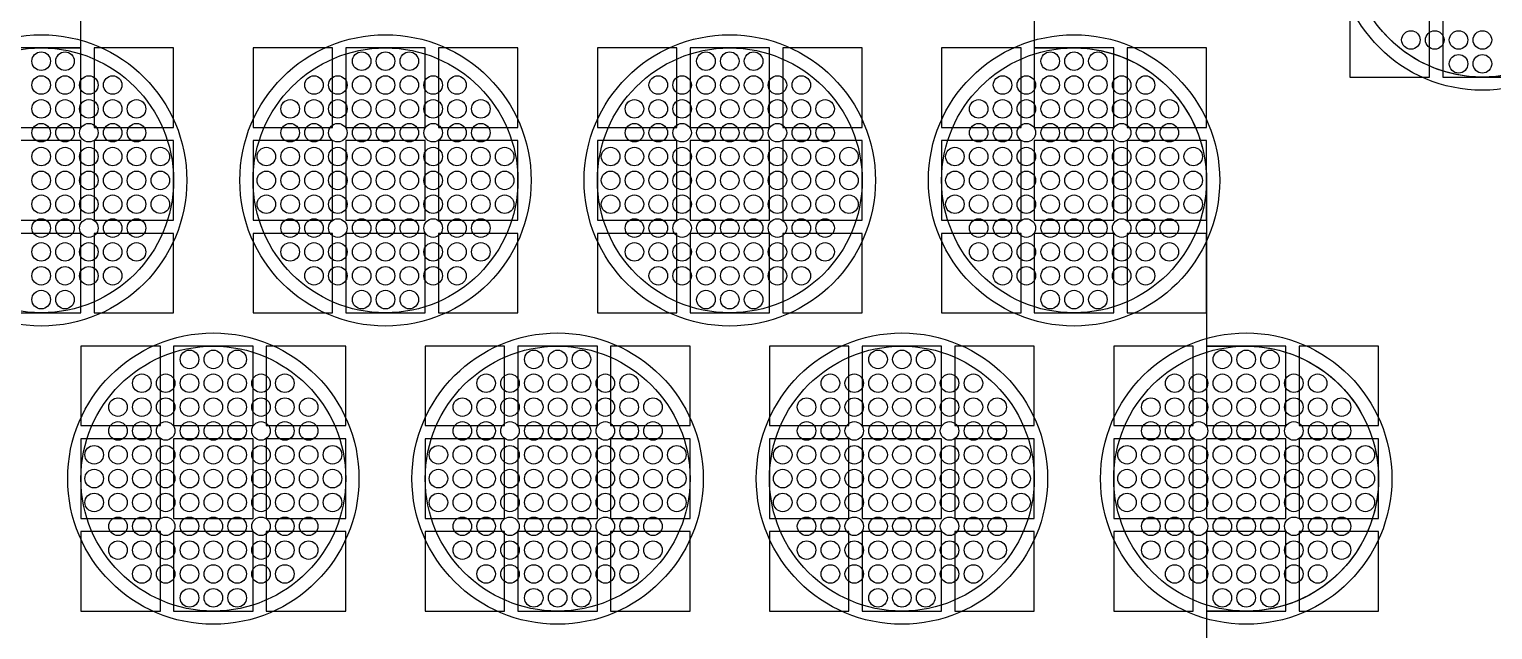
# Model space of a CAD drawing. Extents: x -49 to 54, y -38 to 38.
# Drawn here: x -21.04 to -15.52, y 19.85 to 22.12 of the extents above; entities that cross this region are included whole.
import ezdxf

# ---------------------------------------------------------------- set-up
doc = ezdxf.new("R2010")
doc.units = 0
for name, color, linetype in [('BACK_LAYER', 5, 'CONTINUOUS'), ('COND_LAYER_LOWER_ELECTRODE', 6, 'CONTINUOUS'), ('CONDUCTIVE_LAYER_BACK_LAYER', 2, 'CONTINUOUS'), ('EMITTER', 3, 'CONTINUOUS'), ('LOWER_ELECTRODE', 1, 'CONTINUOUS')]:
    doc.layers.add(name, color=color, linetype=linetype)

msp = doc.modelspace()

# ---------------------------------------------------------------- linework, layer by layer
at = {"layer": 'BACK_LAYER'}
for points in [[(-16.0546, 21.9381), (-15.7546, 21.9381), (-15.7546, 22.2381), (-16.0546, 22.2381)], [(-15.7046, 21.9381), (-15.4046, 21.9381), (-15.4046, 22.2381), (-15.7046, 22.2381)], [(-21.1465, 21.7479), (-20.8465, 21.7479), (-20.8465, 22.0479), (-21.1465, 22.0479)], [(-20.7965, 21.7479), (-20.4965, 21.7479), (-20.4965, 22.0479), (-20.7965, 22.0479)], [(-20.1965, 21.7479), (-19.8965, 21.7479), (-19.8965, 22.0479), (-20.1965, 22.0479)], [(-19.8465, 21.7479), (-19.5465, 21.7479), (-19.5465, 22.0479), (-19.8465, 22.0479)], [(-19.4965, 21.7479), (-19.1965, 21.7479), (-19.1965, 22.0479), (-19.4965, 22.0479)], [(-18.8965, 21.7479), (-18.5965, 21.7479), (-18.5965, 22.0479), (-18.8965, 22.0479)], [(-18.5465, 21.7479), (-18.2465, 21.7479), (-18.2465, 22.0479), (-18.5465, 22.0479)], [(-18.1965, 21.7479), (-17.8965, 21.7479), (-17.8965, 22.0479), (-18.1965, 22.0479)], [(-17.5965, 21.7479), (-17.2965, 21.7479), (-17.2965, 22.0479), (-17.5965, 22.0479)], [(-17.2465, 21.7479), (-16.9465, 21.7479), (-16.9465, 22.0479), (-17.2465, 22.0479)], [(-16.8965, 21.7479), (-16.5965, 21.7479), (-16.5965, 22.0479), (-16.8965, 22.0479)], [(-21.1465, 21.3979), (-20.8465, 21.3979), (-20.8465, 21.6979), (-21.1465, 21.6979)], [(-20.7965, 21.3979), (-20.4965, 21.3979), (-20.4965, 21.6979), (-20.7965, 21.6979)], [(-20.1965, 21.3979), (-19.8965, 21.3979), (-19.8965, 21.6979), (-20.1965, 21.6979)], [(-19.8465, 21.3979), (-19.5465, 21.3979), (-19.5465, 21.6979), (-19.8465, 21.6979)], [(-19.4965, 21.3979), (-19.1965, 21.3979), (-19.1965, 21.6979), (-19.4965, 21.6979)], [(-18.8965, 21.3979), (-18.5965, 21.3979), (-18.5965, 21.6979), (-18.8965, 21.6979)], [(-18.5465, 21.3979), (-18.2465, 21.3979), (-18.2465, 21.6979), (-18.5465, 21.6979)], [(-18.1965, 21.3979), (-17.8965, 21.3979), (-17.8965, 21.6979), (-18.1965, 21.6979)], [(-17.5965, 21.3979), (-17.2965, 21.3979), (-17.2965, 21.6979), (-17.5965, 21.6979)], [(-17.2465, 21.3979), (-16.9465, 21.3979), (-16.9465, 21.6979), (-17.2465, 21.6979)], [(-16.8965, 21.3979), (-16.5965, 21.3979), (-16.5965, 21.6979), (-16.8965, 21.6979)], [(-21.1465, 21.0479), (-20.8465, 21.0479), (-20.8465, 21.3479), (-21.1465, 21.3479)], [(-20.7965, 21.0479), (-20.4965, 21.0479), (-20.4965, 21.3479), (-20.7965, 21.3479)], [(-20.1965, 21.0479), (-19.8965, 21.0479), (-19.8965, 21.3479), (-20.1965, 21.3479)], [(-19.8465, 21.0479), (-19.5465, 21.0479), (-19.5465, 21.3479), (-19.8465, 21.3479)], [(-19.4965, 21.0479), (-19.1965, 21.0479), (-19.1965, 21.3479), (-19.4965, 21.3479)], [(-18.8965, 21.0479), (-18.5965, 21.0479), (-18.5965, 21.3479), (-18.8965, 21.3479)], [(-18.5465, 21.0479), (-18.2465, 21.0479), (-18.2465, 21.3479), (-18.5465, 21.3479)], [(-18.1965, 21.0479), (-17.8965, 21.0479), (-17.8965, 21.3479), (-18.1965, 21.3479)], [(-17.5965, 21.0479), (-17.2965, 21.0479), (-17.2965, 21.3479), (-17.5965, 21.3479)], [(-17.2465, 21.0479), (-16.9465, 21.0479), (-16.9465, 21.3479), (-17.2465, 21.3479)], [(-16.8965, 21.0479), (-16.5965, 21.0479), (-16.5965, 21.3479), (-16.8965, 21.3479)], [(-20.8465, 20.6221), (-20.5465, 20.6221), (-20.5465, 20.9221), (-20.8465, 20.9221)], [(-20.4965, 20.6221), (-20.1965, 20.6221), (-20.1965, 20.9221), (-20.4965, 20.9221)], [(-20.1465, 20.6221), (-19.8465, 20.6221), (-19.8465, 20.9221), (-20.1465, 20.9221)], [(-19.5465, 20.6221), (-19.2465, 20.6221), (-19.2465, 20.9221), (-19.5465, 20.9221)], [(-19.1965, 20.6221), (-18.8965, 20.6221), (-18.8965, 20.9221), (-19.1965, 20.9221)], [(-18.8465, 20.6221), (-18.5465, 20.6221), (-18.5465, 20.9221), (-18.8465, 20.9221)], [(-18.2465, 20.6221), (-17.9465, 20.6221), (-17.9465, 20.9221), (-18.2465, 20.9221)], [(-17.8965, 20.6221), (-17.5965, 20.6221), (-17.5965, 20.9221), (-17.8965, 20.9221)], [(-17.5465, 20.6221), (-17.2465, 20.6221), (-17.2465, 20.9221), (-17.5465, 20.9221)], [(-16.9465, 20.6221), (-16.6465, 20.6221), (-16.6465, 20.9221), (-16.9465, 20.9221)], [(-16.5965, 20.6221), (-16.2965, 20.6221), (-16.2965, 20.9221), (-16.5965, 20.9221)], [(-16.2465, 20.6221), (-15.9465, 20.6221), (-15.9465, 20.9221), (-16.2465, 20.9221)], [(-20.8465, 20.2721), (-20.5465, 20.2721), (-20.5465, 20.5721), (-20.8465, 20.5721)], [(-20.4965, 20.2721), (-20.1965, 20.2721), (-20.1965, 20.5721), (-20.4965, 20.5721)], [(-20.1465, 20.2721), (-19.8465, 20.2721), (-19.8465, 20.5721), (-20.1465, 20.5721)], [(-19.5465, 20.2721), (-19.2465, 20.2721), (-19.2465, 20.5721), (-19.5465, 20.5721)], [(-19.1965, 20.2721), (-18.8965, 20.2721), (-18.8965, 20.5721), (-19.1965, 20.5721)], [(-18.8465, 20.2721), (-18.5465, 20.2721), (-18.5465, 20.5721), (-18.8465, 20.5721)], [(-18.2465, 20.2721), (-17.9465, 20.2721), (-17.9465, 20.5721), (-18.2465, 20.5721)], [(-17.8965, 20.2721), (-17.5965, 20.2721), (-17.5965, 20.5721), (-17.8965, 20.5721)], [(-17.5465, 20.2721), (-17.2465, 20.2721), (-17.2465, 20.5721), (-17.5465, 20.5721)], [(-16.9465, 20.2721), (-16.6465, 20.2721), (-16.6465, 20.5721), (-16.9465, 20.5721)], [(-16.5965, 20.2721), (-16.2965, 20.2721), (-16.2965, 20.5721), (-16.5965, 20.5721)], [(-16.2465, 20.2721), (-15.9465, 20.2721), (-15.9465, 20.5721), (-16.2465, 20.5721)], [(-20.8465, 19.9221), (-20.5465, 19.9221), (-20.5465, 20.2221), (-20.8465, 20.2221)], [(-20.4965, 19.9221), (-20.1965, 19.9221), (-20.1965, 20.2221), (-20.4965, 20.2221)], [(-20.1465, 19.9221), (-19.8465, 19.9221), (-19.8465, 20.2221), (-20.1465, 20.2221)], [(-19.5465, 19.9221), (-19.2465, 19.9221), (-19.2465, 20.2221), (-19.5465, 20.2221)], [(-19.1965, 19.9221), (-18.8965, 19.9221), (-18.8965, 20.2221), (-19.1965, 20.2221)], [(-18.8465, 19.9221), (-18.5465, 19.9221), (-18.5465, 20.2221), (-18.8465, 20.2221)], [(-18.2465, 19.9221), (-17.9465, 19.9221), (-17.9465, 20.2221), (-18.2465, 20.2221)], [(-17.8965, 19.9221), (-17.5965, 19.9221), (-17.5965, 20.2221), (-17.8965, 20.2221)], [(-17.5465, 19.9221), (-17.2465, 19.9221), (-17.2465, 20.2221), (-17.5465, 20.2221)], [(-16.9465, 19.9221), (-16.6465, 19.9221), (-16.6465, 20.2221), (-16.9465, 20.2221)], [(-16.5965, 19.9221), (-16.2965, 19.9221), (-16.2965, 20.2221), (-16.5965, 20.2221)], [(-16.2465, 19.9221), (-15.9465, 19.9221), (-15.9465, 20.2221), (-16.2465, 20.2221)]]:
    msp.add_lwpolyline(points, close=True, dxfattribs=at)
at = {"layer": 'COND_LAYER_LOWER_ELECTRODE'}
for centre in [(-15.5546, 22.4381), (-20.9965, 21.5479), (-19.6965, 21.5479), (-18.3965, 21.5479), (-17.0965, 21.5479), (-20.3465, 20.4221), (-19.0465, 20.4221), (-17.7465, 20.4221), (-16.4465, 20.4221)]:
    msp.add_circle(centre, 0.55, dxfattribs=at)
at = {"layer": 'CONDUCTIVE_LAYER_BACK_LAYER'}
for points in [[(-21.0461, 22.0454), (-21.0263, 22.047), (-21.0064, 22.0478), (-20.8465, 22.0478), (-20.8465, 22.6737)], [(-17.2465, 22.6737), (-17.2465, 22.0478), (-17.0866, 22.0478), (-17.0667, 22.047), (-17.0469, 22.0454), (-17.0271, 22.0431), (-17.0075, 22.0399), (-16.988, 22.036), (-16.9687, 22.0313), (-16.9496, 22.0258), (-16.9307, 22.0196), (-16.9121, 22.0127), (-16.8937, 22.005), (-16.8757, 21.9965), (-16.8581, 21.9874), (-16.8408, 21.9776), (-16.8239, 21.9671), (-16.8075, 21.9559), (-16.7915, 21.9441), (-16.776, 21.9316), (-16.761, 21.9186), (-16.7465, 21.905), (-16.7326, 21.8908), (-16.7192, 21.876), (-16.7065, 21.8608), (-16.6943, 21.845), (-16.6829, 21.8288), (-16.672, 21.8121), (-16.6618, 21.795), (-16.6524, 21.7776), (-16.6436, 21.7597), (-16.6355, 21.7415), (-16.6282, 21.7231), (-16.6216, 21.7043), (-16.6158, 21.6853), (-16.6107, 21.6661), (-16.6064, 21.6467), (-16.6028, 21.6271), (-16.6001, 21.6074), (-16.5981, 21.5876), (-16.5969, 21.5678), (-16.5965, 21.5479), (-16.5965, 20.922), (-16.4366, 20.922), (-16.4167, 20.9212), (-16.3969, 20.9196), (-16.3771, 20.9172), (-16.3575, 20.9141), (-16.338, 20.9102), (-16.3187, 20.9055), (-16.2996, 20.9), (-16.2807, 20.8938), (-16.2621, 20.8868), (-16.2437, 20.8791), (-16.2257, 20.8707), (-16.2081, 20.8616), (-16.1908, 20.8517), (-16.1739, 20.8412), (-16.1575, 20.8301), (-16.1415, 20.8183), (-16.126, 20.8058), (-16.111, 20.7928), (-16.0965, 20.7791), (-16.0826, 20.7649), (-16.0692, 20.7502), (-16.0565, 20.7349), (-16.0443, 20.7192), (-16.0329, 20.703), (-16.022, 20.6863), (-16.0118, 20.6692), (-16.0024, 20.6517), (-15.9936, 20.6339), (-15.9855, 20.6157), (-15.9782, 20.5972), (-15.9716, 20.5785), (-15.9658, 20.5595), (-15.9607, 20.5403), (-15.9564, 20.5208), (-15.9528, 20.5013), (-15.9501, 20.4816), (-15.9481, 20.4618), (-15.9469, 20.442), (-15.9465, 20.4221), (-15.9469, 20.4022), (-15.9481, 20.3824), (-15.9501, 20.3626), (-15.9528, 20.3429), (-15.9564, 20.3233), (-15.9607, 20.3039), (-15.9658, 20.2847), (-15.9716, 20.2657), (-15.9782, 20.2469), (-15.9855, 20.2284), (-15.9936, 20.2103), (-16.0024, 20.1924), (-16.0118, 20.175), (-16.022, 20.1579), (-16.0329, 20.1412), (-16.0443, 20.125), (-16.0565, 20.1092), (-16.0692, 20.094), (-16.0826, 20.0792), (-16.0965, 20.065), (-16.111, 20.0514), (-16.126, 20.0383), (-16.1415, 20.0259), (-16.1575, 20.0141), (-16.1739, 20.0029), (-16.1908, 19.9924), (-16.2081, 19.9826), (-16.2257, 19.9735), (-16.2437, 19.965), (-16.2621, 19.9573), (-16.2807, 19.9504), (-16.2996, 19.9442), (-16.3187, 19.9387), (-16.338, 19.934), (-16.3575, 19.9301), (-16.3771, 19.9269), (-16.3969, 19.9245), (-16.4167, 19.923), (-16.4366, 19.9222), (-16.5965, 19.9222), (-16.5965, 19.2962)], [(-15.4046, 21.9382), (-15.5646, 21.9382), (-15.5845, 21.939), (-15.6043, 21.9406), (-15.624, 21.9429), (-15.6436, 21.9461), (-15.6631, 21.95), (-15.6825, 21.9547), (-15.7016, 21.9602), (-15.7205, 21.9664), (-15.7391, 21.9734), (-15.7574, 21.9811), (-15.7754, 21.9895), (-15.7931, 21.9986), (-15.8104, 22.0084), (-15.8272, 22.019), (-15.8437, 22.0301), (-15.8597, 22.0419), (-15.8752, 22.0544), (-15.8902, 22.0674), (-15.9047, 22.0811), (-15.9186, 22.0953), (-15.9319, 22.11), (-15.9447, 22.1253)]]:
    msp.add_lwpolyline(points, dxfattribs=at)
at = {"layer": 'EMITTER'}
for centre in [(-15.5546, 22.4381), (-20.9965, 21.5479), (-19.6965, 21.5479), (-18.3965, 21.5479), (-17.0965, 21.5479), (-20.3465, 20.4221), (-19.0465, 20.4221), (-17.7465, 20.4221), (-16.4465, 20.4221)]:
    msp.add_circle(centre, 0.5, dxfattribs=at)
at = {"layer": 'LOWER_ELECTRODE'}
for centre in [(-15.8246, 22.0781), (-15.7346, 22.0781), (-15.6446, 22.0781), (-15.5546, 22.0781), (-20.9965, 21.9979), (-20.9065, 21.9979), (-19.7865, 21.9979), (-19.6965, 21.9979), (-19.6065, 21.9979), (-18.4865, 21.9979), (-18.3965, 21.9979), (-18.3065, 21.9979), (-17.1865, 21.9979), (-17.0965, 21.9979), (-17.0065, 21.9979), (-15.6446, 21.9881), (-15.5546, 21.9881), (-20.9965, 21.9079), (-20.9065, 21.9079), (-20.8165, 21.9079), (-20.7265, 21.9079), (-19.9665, 21.9079), (-19.8765, 21.9079), (-19.7865, 21.9079), (-19.6965, 21.9079), (-19.6065, 21.9079), (-19.5165, 21.9079), (-19.4265, 21.9079), (-18.6665, 21.9079), (-18.5765, 21.9079), (-18.4865, 21.9079), (-18.3965, 21.9079), (-18.3065, 21.9079), (-18.2165, 21.9079), (-18.1265, 21.9079), (-17.3665, 21.9079), (-17.2765, 21.9079), (-17.1865, 21.9079), (-17.0965, 21.9079), (-17.0065, 21.9079), (-16.9165, 21.9079), (-16.8265, 21.9079), (-20.9965, 21.8179), (-20.9065, 21.8179), (-20.8165, 21.8179), (-20.7265, 21.8179), (-20.6365, 21.8179), (-20.0565, 21.8179), (-19.9665, 21.8179), (-19.8765, 21.8179), (-19.7865, 21.8179), (-19.6965, 21.8179), (-19.6065, 21.8179), (-19.5165, 21.8179), (-19.4265, 21.8179), (-19.3365, 21.8179), (-18.7565, 21.8179), (-18.6665, 21.8179), (-18.5765, 21.8179), (-18.4865, 21.8179), (-18.3965, 21.8179), (-18.3065, 21.8179), (-18.2165, 21.8179), (-18.1265, 21.8179), (-18.0365, 21.8179), (-17.4565, 21.8179), (-17.3665, 21.8179), (-17.2765, 21.8179), (-17.1865, 21.8179), (-17.0965, 21.8179), (-17.0065, 21.8179), (-16.9165, 21.8179), (-16.8265, 21.8179), (-16.7365, 21.8179), (-20.9965, 21.7279), (-20.9065, 21.7279), (-20.8165, 21.7279), (-20.7265, 21.7279), (-20.6365, 21.7279), (-20.0565, 21.7279), (-19.9665, 21.7279), (-19.8765, 21.7279), (-19.7865, 21.7279), (-19.6965, 21.7279), (-19.6065, 21.7279), (-19.5165, 21.7279), (-19.4265, 21.7279), (-19.3365, 21.7279), (-18.7565, 21.7279), (-18.6665, 21.7279), (-18.5765, 21.7279), (-18.4865, 21.7279), (-18.3965, 21.7279), (-18.3065, 21.7279), (-18.2165, 21.7279), (-18.1265, 21.7279), (-18.0365, 21.7279), (-17.4565, 21.7279), (-17.3665, 21.7279), (-17.2765, 21.7279), (-17.1865, 21.7279), (-17.0965, 21.7279), (-17.0065, 21.7279), (-16.9165, 21.7279), (-16.8265, 21.7279), (-16.7365, 21.7279), (-20.9965, 21.6379), (-20.9065, 21.6379), (-20.8165, 21.6379), (-20.7265, 21.6379), (-20.6365, 21.6379), (-20.5465, 21.6379), (-20.1465, 21.6379), (-20.0565, 21.6379), (-19.9665, 21.6379), (-19.8765, 21.6379), (-19.7865, 21.6379), (-19.6965, 21.6379), (-19.6065, 21.6379), (-19.5165, 21.6379), (-19.4265, 21.6379), (-19.3365, 21.6379), (-19.2465, 21.6379), (-18.8465, 21.6379), (-18.7565, 21.6379), (-18.6665, 21.6379), (-18.5765, 21.6379), (-18.4865, 21.6379), (-18.3965, 21.6379), (-18.3065, 21.6379), (-18.2165, 21.6379), (-18.1265, 21.6379), (-18.0365, 21.6379), (-17.9465, 21.6379), (-17.5465, 21.6379), (-17.4565, 21.6379), (-17.3665, 21.6379), (-17.2765, 21.6379), (-17.1865, 21.6379), (-17.0965, 21.6379), (-17.0065, 21.6379), (-16.9165, 21.6379), (-16.8265, 21.6379), (-16.7365, 21.6379), (-16.6465, 21.6379), (-20.9965, 21.5479), (-20.9065, 21.5479), (-20.8165, 21.5479), (-20.7265, 21.5479), (-20.6365, 21.5479), (-20.5465, 21.5479), (-20.1465, 21.5479), (-20.0565, 21.5479), (-19.9665, 21.5479), (-19.8765, 21.5479), (-19.7865, 21.5479), (-19.6965, 21.5479), (-19.6065, 21.5479), (-19.5165, 21.5479), (-19.4265, 21.5479), (-19.3365, 21.5479), (-19.2465, 21.5479), (-18.8465, 21.5479), (-18.7565, 21.5479), (-18.6665, 21.5479), (-18.5765, 21.5479), (-18.4865, 21.5479), (-18.3965, 21.5479), (-18.3065, 21.5479), (-18.2165, 21.5479), (-18.1265, 21.5479), (-18.0365, 21.5479), (-17.9465, 21.5479), (-17.5465, 21.5479), (-17.4565, 21.5479), (-17.3665, 21.5479), (-17.2765, 21.5479), (-17.1865, 21.5479), (-17.0965, 21.5479), (-17.0065, 21.5479), (-16.9165, 21.5479), (-16.8265, 21.5479), (-16.7365, 21.5479), (-16.6465, 21.5479), (-20.9965, 21.4579), (-20.9065, 21.4579), (-20.8165, 21.4579), (-20.7265, 21.4579), (-20.6365, 21.4579), (-20.5465, 21.4579), (-20.1465, 21.4579), (-20.0565, 21.4579), (-19.9665, 21.4579), (-19.8765, 21.4579), (-19.7865, 21.4579), (-19.6965, 21.4579), (-19.6065, 21.4579), (-19.5165, 21.4579), (-19.4265, 21.4579), (-19.3365, 21.4579), (-19.2465, 21.4579), (-18.8465, 21.4579), (-18.7565, 21.4579), (-18.6665, 21.4579), (-18.5765, 21.4579), (-18.4865, 21.4579), (-18.3965, 21.4579), (-18.3065, 21.4579), (-18.2165, 21.4579), (-18.1265, 21.4579), (-18.0365, 21.4579), (-17.9465, 21.4579), (-17.5465, 21.4579), (-17.4565, 21.4579), (-17.3665, 21.4579), (-17.2765, 21.4579), (-17.1865, 21.4579), (-17.0965, 21.4579), (-17.0065, 21.4579), (-16.9165, 21.4579), (-16.8265, 21.4579), (-16.7365, 21.4579), (-16.6465, 21.4579), (-20.9965, 21.3679), (-20.9065, 21.3679), (-20.8165, 21.3679), (-20.7265, 21.3679), (-20.6365, 21.3679), (-20.0565, 21.3679), (-19.9665, 21.3679), (-19.8765, 21.3679), (-19.7865, 21.3679), (-19.6965, 21.3679), (-19.6065, 21.3679), (-19.5165, 21.3679), (-19.4265, 21.3679), (-19.3365, 21.3679), (-18.7565, 21.3679), (-18.6665, 21.3679), (-18.5765, 21.3679), (-18.4865, 21.3679), (-18.3965, 21.3679), (-18.3065, 21.3679), (-18.2165, 21.3679), (-18.1265, 21.3679), (-18.0365, 21.3679), (-17.4565, 21.3679), (-17.3665, 21.3679), (-17.2765, 21.3679), (-17.1865, 21.3679), (-17.0965, 21.3679), (-17.0065, 21.3679), (-16.9165, 21.3679), (-16.8265, 21.3679), (-16.7365, 21.3679), (-20.9965, 21.2779), (-20.9065, 21.2779), (-20.8165, 21.2779), (-20.7265, 21.2779), (-20.6365, 21.2779), (-20.0565, 21.2779), (-19.9665, 21.2779), (-19.8765, 21.2779), (-19.7865, 21.2779), (-19.6965, 21.2779), (-19.6065, 21.2779), (-19.5165, 21.2779), (-19.4265, 21.2779), (-19.3365, 21.2779), (-18.7565, 21.2779), (-18.6665, 21.2779), (-18.5765, 21.2779), (-18.4865, 21.2779), (-18.3965, 21.2779), (-18.3065, 21.2779), (-18.2165, 21.2779), (-18.1265, 21.2779), (-18.0365, 21.2779), (-17.4565, 21.2779), (-17.3665, 21.2779), (-17.2765, 21.2779), (-17.1865, 21.2779), (-17.0965, 21.2779), (-17.0065, 21.2779), (-16.9165, 21.2779), (-16.8265, 21.2779), (-16.7365, 21.2779), (-20.9965, 21.1879), (-20.9065, 21.1879), (-20.8165, 21.1879), (-20.7265, 21.1879), (-19.9665, 21.1879), (-19.8765, 21.1879), (-19.7865, 21.1879), (-19.6965, 21.1879), (-19.6065, 21.1879), (-19.5165, 21.1879), (-19.4265, 21.1879), (-18.6665, 21.1879), (-18.5765, 21.1879), (-18.4865, 21.1879), (-18.3965, 21.1879), (-18.3065, 21.1879), (-18.2165, 21.1879), (-18.1265, 21.1879), (-17.3665, 21.1879), (-17.2765, 21.1879), (-17.1865, 21.1879), (-17.0965, 21.1879), (-17.0065, 21.1879), (-16.9165, 21.1879), (-16.8265, 21.1879), (-20.9965, 21.0979), (-20.9065, 21.0979), (-19.7865, 21.0979), (-19.6965, 21.0979), (-19.6065, 21.0979), (-18.4865, 21.0979), (-18.3965, 21.0979), (-18.3065, 21.0979), (-17.1865, 21.0979), (-17.0965, 21.0979), (-17.0065, 21.0979), (-20.4365, 20.8721), (-20.3465, 20.8721), (-20.2565, 20.8721), (-19.1365, 20.8721), (-19.0465, 20.8721), (-18.9565, 20.8721), (-17.8365, 20.8721), (-17.7465, 20.8721), (-17.6565, 20.8721), (-16.5365, 20.8721), (-16.4465, 20.8721), (-16.3565, 20.8721), (-20.6165, 20.7821), (-20.5265, 20.7821), (-20.4365, 20.7821), (-20.3465, 20.7821), (-20.2565, 20.7821), (-20.1665, 20.7821), (-20.0765, 20.7821), (-19.3165, 20.7821), (-19.2265, 20.7821), (-19.1365, 20.7821), (-19.0465, 20.7821), (-18.9565, 20.7821), (-18.8665, 20.7821), (-18.7765, 20.7821), (-18.0165, 20.7821), (-17.9265, 20.7821), (-17.8365, 20.7821), (-17.7465, 20.7821), (-17.6565, 20.7821), (-17.5665, 20.7821), (-17.4765, 20.7821), (-16.7165, 20.7821), (-16.6265, 20.7821), (-16.5365, 20.7821), (-16.4465, 20.7821), (-16.3565, 20.7821), (-16.2665, 20.7821), (-16.1765, 20.7821), (-20.7065, 20.6921), (-20.6165, 20.6921), (-20.5265, 20.6921), (-20.4365, 20.6921), (-20.3465, 20.6921), (-20.2565, 20.6921), (-20.1665, 20.6921), (-20.0765, 20.6921), (-19.9865, 20.6921), (-19.4065, 20.6921), (-19.3165, 20.6921), (-19.2265, 20.6921), (-19.1365, 20.6921), (-19.0465, 20.6921), (-18.9565, 20.6921), (-18.8665, 20.6921), (-18.7765, 20.6921), (-18.6865, 20.6921), (-18.1065, 20.6921), (-18.0165, 20.6921), (-17.9265, 20.6921), (-17.8365, 20.6921), (-17.7465, 20.6921), (-17.6565, 20.6921), (-17.5665, 20.6921), (-17.4765, 20.6921), (-17.3865, 20.6921), (-16.8065, 20.6921), (-16.7165, 20.6921), (-16.6265, 20.6921), (-16.5365, 20.6921), (-16.4465, 20.6921), (-16.3565, 20.6921), (-16.2665, 20.6921), (-16.1765, 20.6921), (-16.0865, 20.6921), (-20.7065, 20.6021), (-20.6165, 20.6021), (-20.5265, 20.6021), (-20.4365, 20.6021), (-20.3465, 20.6021), (-20.2565, 20.6021), (-20.1665, 20.6021), (-20.0765, 20.6021), (-19.9865, 20.6021), (-19.4065, 20.6021), (-19.3165, 20.6021), (-19.2265, 20.6021), (-19.1365, 20.6021), (-19.0465, 20.6021), (-18.9565, 20.6021), (-18.8665, 20.6021), (-18.7765, 20.6021), (-18.6865, 20.6021), (-18.1065, 20.6021), (-18.0165, 20.6021), (-17.9265, 20.6021), (-17.8365, 20.6021), (-17.7465, 20.6021), (-17.6565, 20.6021), (-17.5665, 20.6021), (-17.4765, 20.6021), (-17.3865, 20.6021), (-16.8065, 20.6021), (-16.7165, 20.6021), (-16.6265, 20.6021), (-16.5365, 20.6021), (-16.4465, 20.6021), (-16.3565, 20.6021), (-16.2665, 20.6021), (-16.1765, 20.6021), (-16.0865, 20.6021), (-20.7965, 20.5121), (-20.7065, 20.5121), (-20.6165, 20.5121), (-20.5265, 20.5121), (-20.4365, 20.5121), (-20.3465, 20.5121), (-20.2565, 20.5121), (-20.1665, 20.5121), (-20.0765, 20.5121), (-19.9865, 20.5121), (-19.8965, 20.5121), (-19.4965, 20.5121), (-19.4065, 20.5121), (-19.3165, 20.5121), (-19.2265, 20.5121), (-19.1365, 20.5121), (-19.0465, 20.5121), (-18.9565, 20.5121), (-18.8665, 20.5121), (-18.7765, 20.5121), (-18.6865, 20.5121), (-18.5965, 20.5121), (-18.1965, 20.5121), (-18.1065, 20.5121), (-18.0165, 20.5121), (-17.9265, 20.5121), (-17.8365, 20.5121), (-17.7465, 20.5121), (-17.6565, 20.5121), (-17.5665, 20.5121), (-17.4765, 20.5121), (-17.3865, 20.5121), (-17.2965, 20.5121), (-16.8965, 20.5121), (-16.8065, 20.5121), (-16.7165, 20.5121), (-16.6265, 20.5121), (-16.5365, 20.5121), (-16.4465, 20.5121), (-16.3565, 20.5121), (-16.2665, 20.5121), (-16.1765, 20.5121), (-16.0865, 20.5121), (-15.9965, 20.5121), (-20.7965, 20.4221), (-20.7065, 20.4221), (-20.6165, 20.4221), (-20.5265, 20.4221), (-20.4365, 20.4221), (-20.3465, 20.4221), (-20.2565, 20.4221), (-20.1665, 20.4221), (-20.0765, 20.4221), (-19.9865, 20.4221), (-19.8965, 20.4221), (-19.4965, 20.4221), (-19.4065, 20.4221), (-19.3165, 20.4221), (-19.2265, 20.4221), (-19.1365, 20.4221), (-19.0465, 20.4221), (-18.9565, 20.4221), (-18.8665, 20.4221), (-18.7765, 20.4221), (-18.6865, 20.4221), (-18.5965, 20.4221), (-18.1965, 20.4221), (-18.1065, 20.4221), (-18.0165, 20.4221), (-17.9265, 20.4221), (-17.8365, 20.4221), (-17.7465, 20.4221), (-17.6565, 20.4221), (-17.5665, 20.4221), (-17.4765, 20.4221), (-17.3865, 20.4221), (-17.2965, 20.4221), (-16.8965, 20.4221), (-16.8065, 20.4221), (-16.7165, 20.4221), (-16.6265, 20.4221), (-16.5365, 20.4221), (-16.4465, 20.4221), (-16.3565, 20.4221), (-16.2665, 20.4221), (-16.1765, 20.4221), (-16.0865, 20.4221), (-15.9965, 20.4221), (-20.7965, 20.3321), (-20.7065, 20.3321), (-20.6165, 20.3321), (-20.5265, 20.3321), (-20.4365, 20.3321), (-20.3465, 20.3321), (-20.2565, 20.3321), (-20.1665, 20.3321), (-20.0765, 20.3321), (-19.9865, 20.3321), (-19.8965, 20.3321), (-19.4965, 20.3321), (-19.4065, 20.3321), (-19.3165, 20.3321), (-19.2265, 20.3321), (-19.1365, 20.3321), (-19.0465, 20.3321), (-18.9565, 20.3321), (-18.8665, 20.3321), (-18.7765, 20.3321), (-18.6865, 20.3321), (-18.5965, 20.3321), (-18.1965, 20.3321), (-18.1065, 20.3321), (-18.0165, 20.3321), (-17.9265, 20.3321), (-17.8365, 20.3321), (-17.7465, 20.3321), (-17.6565, 20.3321), (-17.5665, 20.3321), (-17.4765, 20.3321), (-17.3865, 20.3321), (-17.2965, 20.3321), (-16.8965, 20.3321), (-16.8065, 20.3321), (-16.7165, 20.3321), (-16.6265, 20.3321), (-16.5365, 20.3321), (-16.4465, 20.3321), (-16.3565, 20.3321), (-16.2665, 20.3321), (-16.1765, 20.3321), (-16.0865, 20.3321), (-15.9965, 20.3321), (-20.7065, 20.2421), (-20.6165, 20.2421), (-20.5265, 20.2421), (-20.4365, 20.2421), (-20.3465, 20.2421), (-20.2565, 20.2421), (-20.1665, 20.2421), (-20.0765, 20.2421), (-19.9865, 20.2421), (-19.4065, 20.2421), (-19.3165, 20.2421), (-19.2265, 20.2421), (-19.1365, 20.2421), (-19.0465, 20.2421), (-18.9565, 20.2421), (-18.8665, 20.2421), (-18.7765, 20.2421), (-18.6865, 20.2421), (-18.1065, 20.2421), (-18.0165, 20.2421), (-17.9265, 20.2421), (-17.8365, 20.2421), (-17.7465, 20.2421), (-17.6565, 20.2421), (-17.5665, 20.2421), (-17.4765, 20.2421), (-17.3865, 20.2421), (-16.8065, 20.2421), (-16.7165, 20.2421), (-16.6265, 20.2421), (-16.5365, 20.2421), (-16.4465, 20.2421), (-16.3565, 20.2421), (-16.2665, 20.2421), (-16.1765, 20.2421), (-16.0865, 20.2421), (-20.7065, 20.1521), (-20.6165, 20.1521), (-20.5265, 20.1521), (-20.4365, 20.1521), (-20.3465, 20.1521), (-20.2565, 20.1521), (-20.1665, 20.1521), (-20.0765, 20.1521), (-19.9865, 20.1521), (-19.4065, 20.1521), (-19.3165, 20.1521), (-19.2265, 20.1521), (-19.1365, 20.1521), (-19.0465, 20.1521), (-18.9565, 20.1521), (-18.8665, 20.1521), (-18.7765, 20.1521), (-18.6865, 20.1521), (-18.1065, 20.1521), (-18.0165, 20.1521), (-17.9265, 20.1521), (-17.8365, 20.1521), (-17.7465, 20.1521), (-17.6565, 20.1521), (-17.5665, 20.1521), (-17.4765, 20.1521), (-17.3865, 20.1521), (-16.8065, 20.1521), (-16.7165, 20.1521), (-16.6265, 20.1521), (-16.5365, 20.1521), (-16.4465, 20.1521), (-16.3565, 20.1521), (-16.2665, 20.1521), (-16.1765, 20.1521), (-16.0865, 20.1521), (-20.6165, 20.0621), (-20.5265, 20.0621), (-20.4365, 20.0621), (-20.3465, 20.0621), (-20.2565, 20.0621), (-20.1665, 20.0621), (-20.0765, 20.0621), (-19.3165, 20.0621), (-19.2265, 20.0621), (-19.1365, 20.0621), (-19.0465, 20.0621), (-18.9565, 20.0621), (-18.8665, 20.0621), (-18.7765, 20.0621), (-18.0165, 20.0621), (-17.9265, 20.0621), (-17.8365, 20.0621), (-17.7465, 20.0621), (-17.6565, 20.0621), (-17.5665, 20.0621), (-17.4765, 20.0621), (-16.7165, 20.0621), (-16.6265, 20.0621), (-16.5365, 20.0621), (-16.4465, 20.0621), (-16.3565, 20.0621), (-16.2665, 20.0621), (-16.1765, 20.0621), (-20.4365, 19.9721), (-20.3465, 19.9721), (-20.2565, 19.9721), (-19.1365, 19.9721), (-19.0465, 19.9721), (-18.9565, 19.9721), (-17.8365, 19.9721), (-17.7465, 19.9721), (-17.6565, 19.9721), (-16.5365, 19.9721), (-16.4465, 19.9721), (-16.3565, 19.9721)]:
    msp.add_circle(centre, 0.035, dxfattribs=at)

doc.saveas('drawing.dxf')
